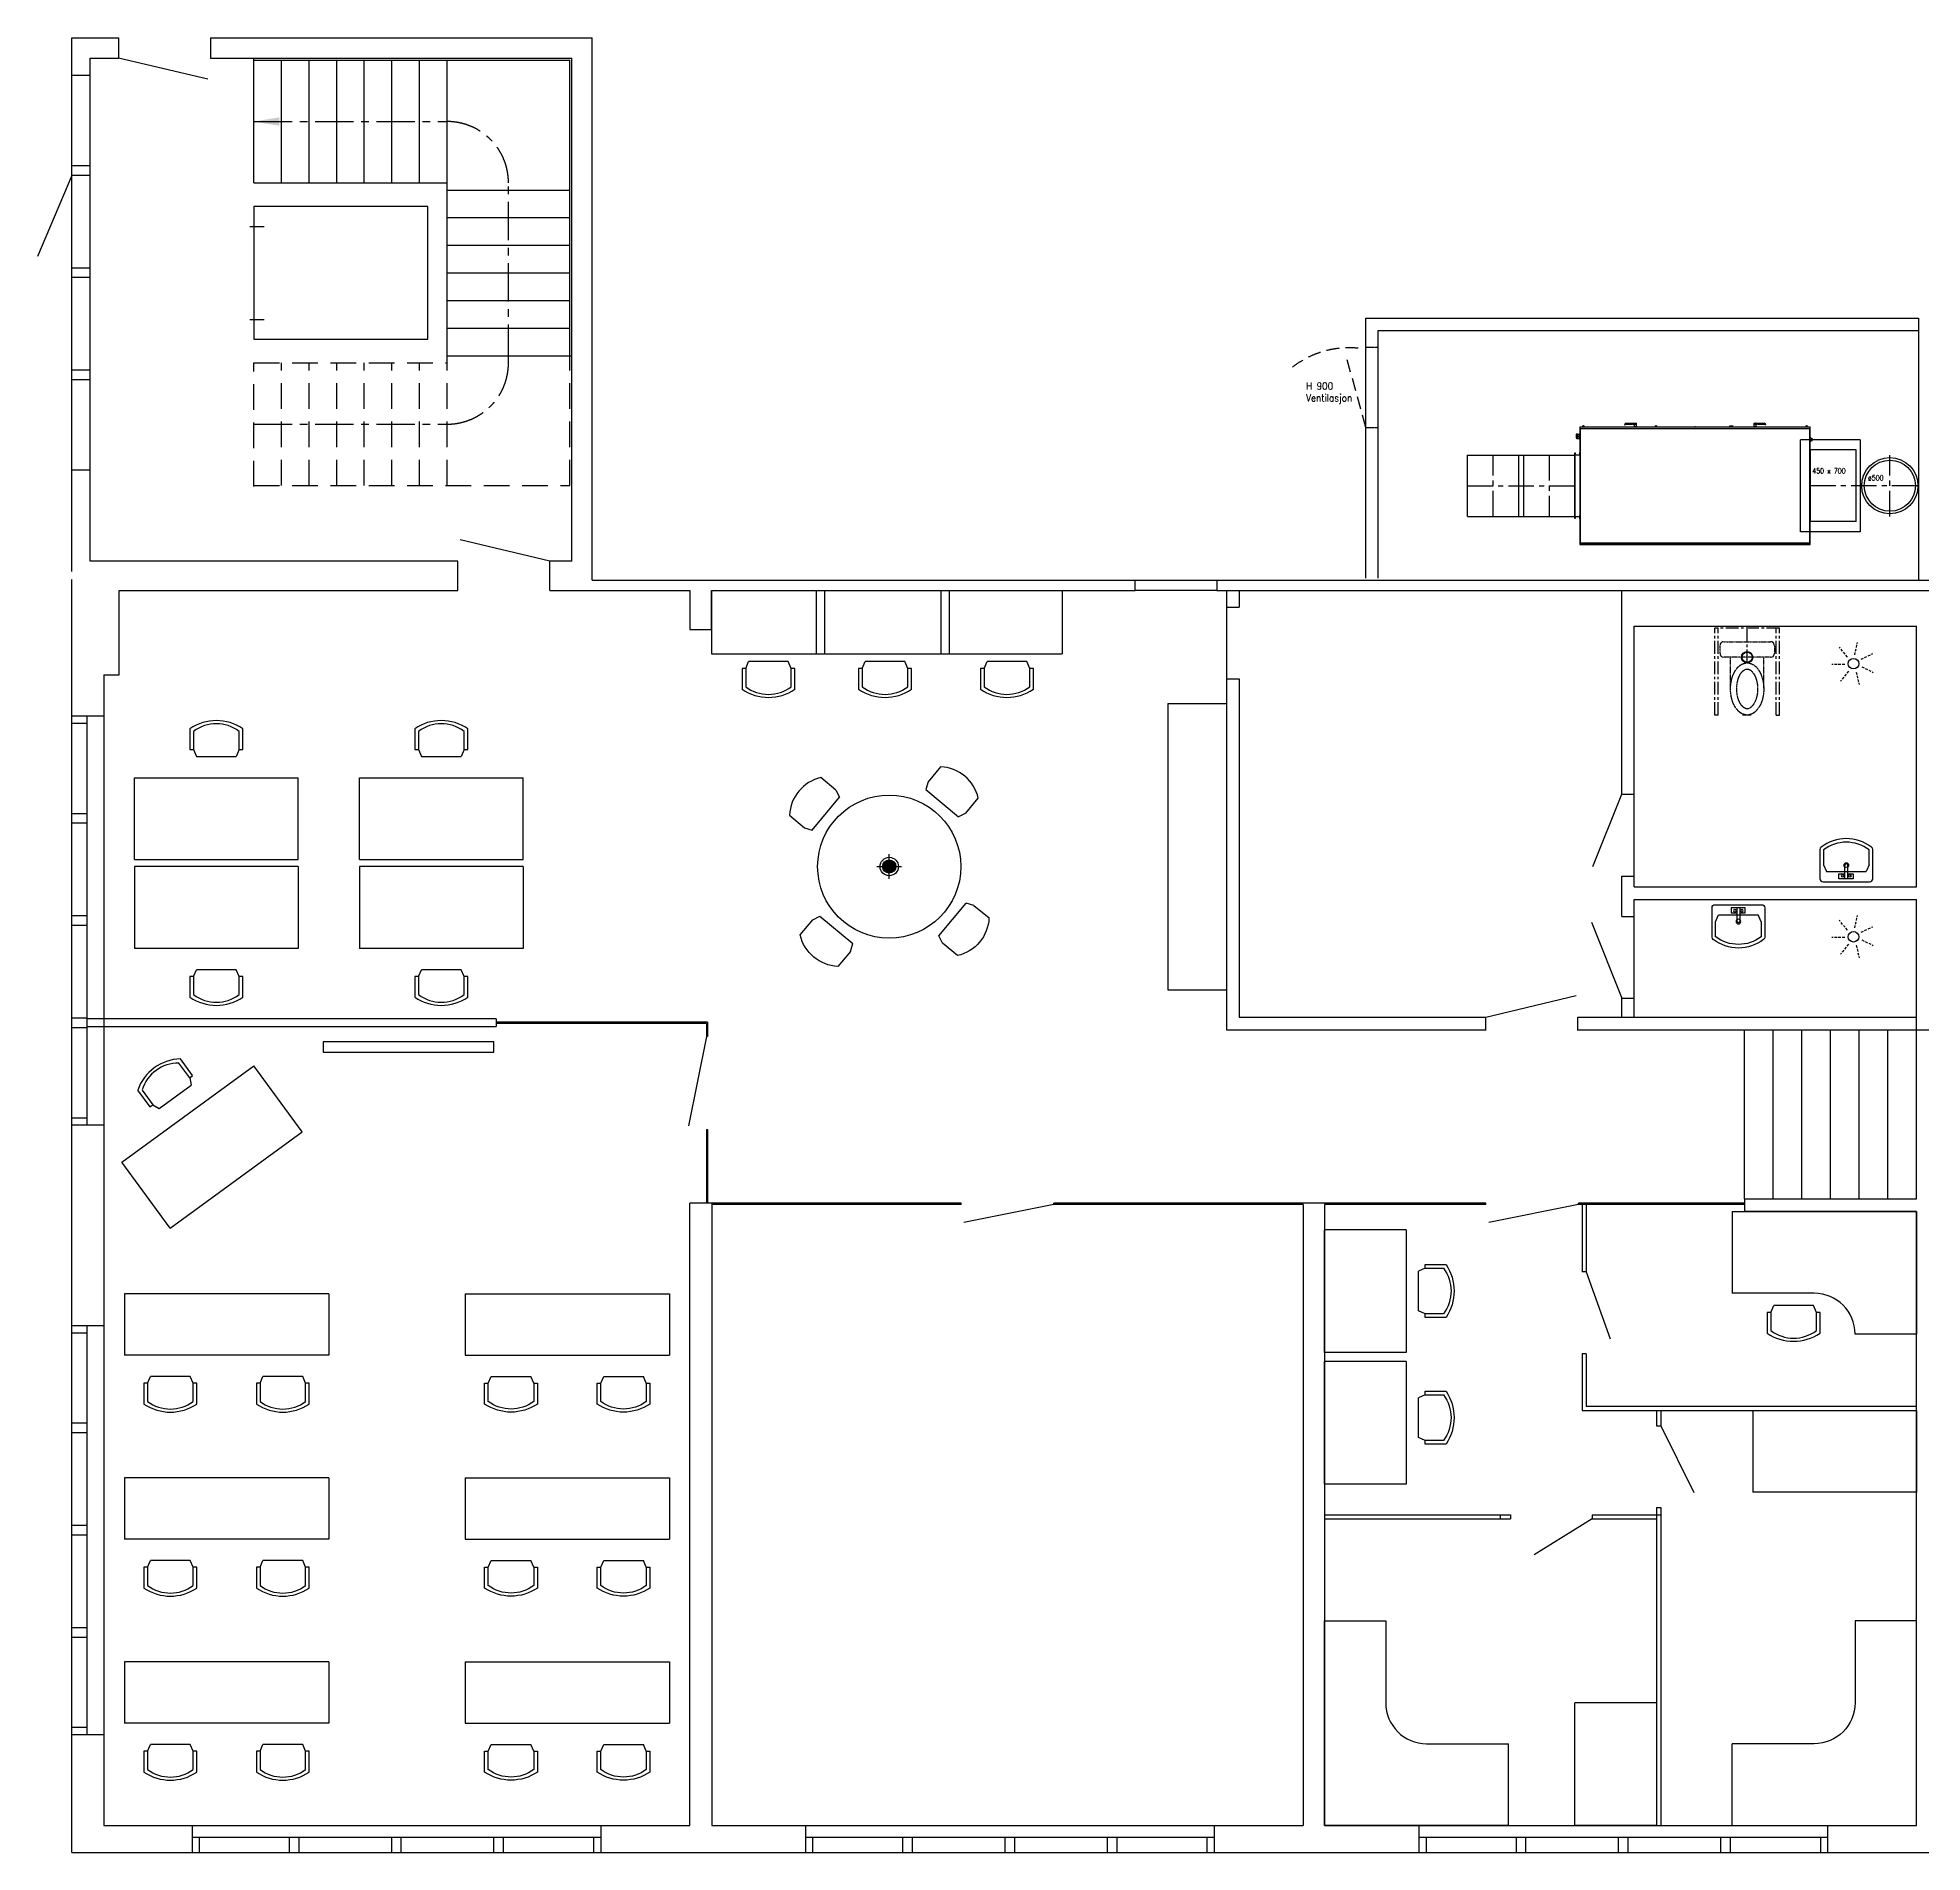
# Model space of a CAD drawing. Extents: x 124414 to 161174, y -405920 to -388170.
# Drawn here: x 124414 to 142847, y -405920 to -388170 of the extents above; entities that cross this region are included whole.
import ezdxf

# ---------------------------------------------------------------- set-up
doc = ezdxf.new("R2010")
doc.units = 0
doc.linetypes.add('CENTER', pattern=[2, 1.25, -0.25, 0.25, -0.25])
doc.linetypes.add('HIDDEN', pattern=[0.375, 0.25, -0.125])
doc.layers.get('0').update_dxf_attribs({"linetype": 'CONTINUOUS'})
for name, color, linetype in [('1-YTTERGEOMETRI', 1, 'CONTINUOUS'), ('2-SKJULTE-LINJER', 3, 'HIDDEN'), ('3-SENTERLINJER', 2, 'CENTER'), ('4-DIM-OG-TEXT', 2, 'CONTINUOUS'), ('7-HJELPELINJER', 4, 'CONTINUOUS'), ('LICHTPLAN_KARIN', 7, 'CONTINUOUS')]:
    doc.layers.add(name, color=color, linetype=linetype)
doc.styles.get("Standard").update_dxf_attribs({"font": 'ISOCP'})
doc.styles.add('WIDETEXT', font='romans.shx', dxfattribs={"width": 0.9, "height": 250})
doc.dimstyles.new('ISO-25', dxfattribs={"dimtxt": 2.5, "dimasz": 2.5, "dimexe": 1.25, "dimexo": 0.625, "dimtad": 1, "dimtih": 1, "dimdec": 4, "dimdsep": 46, "dimtxsty": 'STANDARD', "dimcen": 2.5, "dimadec": 0, "dimazin": 0, "dimtfac": 1, "dimtdec": 4, "dimtmove": 0, "dimatfit": 3, "dimfxl": 1, "dimtvp": 1, "dimtolj": 1, "dimtzin": 0, "dimarcsym": 0})

# ---------------------------------------------------------------- blocks, each defined once
blk = doc.blocks.new('9770118')
at = {"layer": '4-DIM-OG-TEXT', "ltscale": 10}
for p, q in [((0, 316), (0, 30)), ((35, 314), (35, 167)), ((481, 167), (481, 314)), ((516, 30), (516, 316)), ((30, 0), (486, 0)), ((35, 167), (64, 100)), ((64, 100), (452, 100)), ((243, 31), (243, 161)), ((273, 31), (273, 161)), ((481, 167), (452, 100))]:
    blk.add_line(p, q, dxfattribs=at)
blk.add_lwpolyline([(273, 79), (325, 79), (325, 31), (186, 31), (186, 79), (243, 79)], dxfattribs=at)
for centre, radius in [((258, 164), 22.8), ((222, 58), 12.7), ((293, 58), 12.7)]:
    blk.add_circle(centre, radius, dxfattribs=at)
for centre, radius, start, end in [((258, 20), 403, 52.3773, 127.6227), ((258, 20), 368, 52.7589, 127.2411), ((30, 316), 30, 127.6227, 180), ((486, 316), 30, 0, 52.3773), ((30, 30), 30, 180, 270), ((258, 161), 15, 0, 180), ((486, 30), 30, 270, 0)]:
    blk.add_arc(centre, radius, start, end, dxfattribs=at)
blk = doc.blocks.new('*U2918')
at = {"layer": 'LICHTPLAN_KARIN', "color": 52, "linetype": 'CONTINUOUS', "extrusion": (0, 0, -1)}
for points in [[(6.2, 1.7), (4.3, -5.1), (4.3, 4.8)], [(4.3, -5.1), (6.2, 1.7), (6.2, -2)], [(4.3, 4.8), (0.9, -6.6), (0.9, 6.3)], [(4.3, 4.8), (4.3, -5.1), (0.9, -6.6)], [(0.9, 6.3), (0.9, -6.6), (-2.7, -6.1)], [(0.9, 6.3), (-2.7, -6.1), (-2.7, 5.8)], [(-2.7, 5.8), (-2.7, -6.1), (-5.5, -3.7)], [(-2.7, 5.8), (-5.5, -3.7), (-5.5, 3.4)], [(-5.5, 3.4), (-5.5, -3.7), (-6.5, -0.1)]]:
    blk.add_solid(points, dxfattribs=at)
blk = doc.blocks.new('*U2697')
at = {"color": 7, "linetype": 'CONTINUOUS'}
for p, q in [((0, -12.1), (0, 12.1)), ((-12.1, 0), (12.1, 0))]:
    blk.add_line(p, q, dxfattribs=at)
at = {"layer": 'LICHTPLAN_KARIN', "color": 7, "linetype": 'CONTINUOUS'}
for radius in [9, 6.5]:
    blk.add_circle((0, -0.1), radius, dxfattribs=at)
at = {"layer": 'LICHTPLAN_KARIN', "color": 52, "linetype": 'CONTINUOUS'}
blk.add_blockref('*U2918', (0, 0), dxfattribs=at)
blk = doc.blocks.new('A$C6859806C')
at = {"layer": '4-DIM-OG-TEXT', "ltscale": 10}
for p, q in [((0, 1158), (0, 558)), ((2000, 1158), (0, 1158)), ((2000, 1158), (2000, 558)), ((2000, 558), (0, 558)), ((227, 283), (191, 283)), ((191, 283), (191, 79)), ((227, 283), (256, 350)), ((227, 283), (227, 105)), ((644, 350), (256, 350)), ((673, 283), (644, 350)), ((709, 283), (673, 283)), ((673, 105), (673, 283)), ((709, 79), (709, 283)), ((1327, 283), (1291, 283)), ((1291, 283), (1291, 79)), ((1327, 283), (1356, 350)), ((1327, 283), (1327, 105)), ((1744, 350), (1356, 350)), ((1773, 283), (1744, 350)), ((1809, 283), (1773, 283)), ((1773, 105), (1773, 283)), ((1809, 79), (1809, 283))]:
    blk.add_line(p, q, dxfattribs=at)
for centre, radius, start, end in [((450, 462), 462, 235.9278, 304.0722), ((450, 398), 368, 232.7589, 307.2411), ((1550, 462), 462, 235.9278, 304.0722), ((1550, 398), 368, 232.7589, 307.2411)]:
    blk.add_arc(centre, radius, start, end, dxfattribs=at)
blk = doc.blocks.new('A$C638075F0')
at = {"layer": '4-DIM-OG-TEXT', "ltscale": 10}
for p, q in [((0, 253), (29, 320)), ((0, 253), (0, 75)), ((417, 320), (29, 320)), ((446, 253), (417, 320)), ((446, 75), (446, 253))]:
    blk.add_line(p, q, dxfattribs=at)
blk.add_arc((223, 368), 368, 232.7589, 307.2411, dxfattribs=at)
blk = doc.blocks.new('A$C68597EAE')
at = {"layer": '4-DIM-OG-TEXT', "ltscale": 10}
for p, q in [((36, 283), (0, 283)), ((0, 283), (0, 79)), ((36, 283), (65, 350)), ((36, 283), (36, 105)), ((453, 350), (65, 350)), ((482, 283), (453, 350)), ((518, 283), (482, 283)), ((482, 105), (482, 283)), ((518, 79), (518, 283))]:
    blk.add_line(p, q, dxfattribs=at)
for centre, radius, start, end in [((259, 462), 462, 235.9278, 304.0722), ((259, 398), 368, 232.7589, 307.2411)]:
    blk.add_arc(centre, radius, start, end, dxfattribs=at)
blk = doc.blocks.new('A$C69B95326')
at = {"layer": '4-DIM-OG-TEXT', "ltscale": 10}
for p, q in [((283, 518), (79, 518)), ((283, 482), (105, 482)), ((283, 482), (283, 518)), ((283, 482), (350, 453)), ((350, 65), (350, 453)), ((79, 0), (283, 0)), ((105, 36), (283, 36)), ((283, 36), (350, 65)), ((283, 0), (283, 36))]:
    blk.add_line(p, q, dxfattribs=at)
for centre, radius, start, end in [((462, 259), 462, 145.9278, 214.0722), ((398, 259), 368, 142.7589, 217.2411)]:
    blk.add_arc(centre, radius, start, end, dxfattribs=at)
blk = doc.blocks.new('A$C69CA5F9C')
at = {"layer": '4-DIM-OG-TEXT', "ltscale": 10}
for p, q in [((0, 2000), (1800, 2000)), ((0, 2000), (0, 1200)), ((1800, 2000), (1800, 0)), ((800, 1200), (0, 1200)), ((1200, 0), (1200, 800)), ((1800, 0), (1200, 0))]:
    blk.add_line(p, q, dxfattribs=at)
blk.add_arc((800, 800), 400, 0, 90, dxfattribs=at)
blk = doc.blocks.new('A$C69CA5FFA')
at = {"layer": '4-DIM-OG-TEXT', "ltscale": 10}
for p, q in [((0, 800), (1200, 800)), ((0, 800), (0, 0)), ((1200, 800), (1200, 0)), ((1200, 0), (0, 0))]:
    blk.add_line(p, q, dxfattribs=at)
blk = doc.blocks.new('A$C69CA603F')
at = {"layer": '4-DIM-OG-TEXT', "ltscale": 10}
for p, q in [((0, 800), (1600, 800)), ((0, 800), (0, 0)), ((1600, 800), (1600, 0)), ((1600, 0), (0, 0))]:
    blk.add_line(p, q, dxfattribs=at)
blk = doc.blocks.new('A$C69CA606B')
at = {"layer": '4-DIM-OG-TEXT', "ltscale": 10}
for p, q in [((0, 1200), (1800, 1200)), ((0, 1200), (0, 400)), ((1800, 1200), (1800, 0)), ((800, 400), (0, 400)), ((1800, 0), (1200, 0))]:
    blk.add_line(p, q, dxfattribs=at)
blk.add_arc((800, 0), 400, 0, 90, dxfattribs=at)

msp = doc.modelspace()

# ---------------------------------------------------------------- linework, layer by layer
at = {"color": 7, "linetype": 'CONTINUOUS'}
for p, q in [((139461, -392055), (139461, -392080)), ((139472, -392047), (139469, -392047)), ((139472, -392047), (139472, -392057)), ((139472, -392057), (139472, -392078)), ((139475, -392047), (139490, -392047)), ((139490, -392068), (139490, -392047)), ((139494, -392049), (139490, -392049)), ((139498, -392047), (139494, -392047)), ((139494, -392047), (139494, -392068)), ((139498, -391992), (139498, -393111)), ((139498, -391992), (139499, -391992)), ((139499, -391976), (139499, -391991)), ((139499, -391976), (141749, -391976)), ((139499, -391976), (139499, -391976)), ((139499, -391976), (141749, -391976)), ((139499, -391991), (141749, -391991)), ((139499, -391991), (139499, -391992)), ((139499, -391992), (139500, -391992)), ((139500, -391992), (139500, -393111)), ((139500, -391992), (141748, -391992)), ((139935, -391956), (139940, -391956)), ((139946, -391951), (140012, -391951)), ((139950, -391941), (140036, -391941)), ((140028, -391972), (140025, -391975)), ((140025, -391975), (140025, -391976)), ((140057, -391975), (140025, -391975)), ((140028, -391972), (140054, -391972)), ((140030, -391953), (140030, -391972)), ((140036, -391941), (140036, -391954)), ((140036, -391941), (140040, -391941)), ((140040, -391941), (140040, -391955)), ((140040, -391941), (140053, -391941)), ((140053, -391972), (140053, -391941)), ((140057, -391975), (140054, -391972)), ((140057, -391976), (140057, -391975)), ((140958, -391974), (140958, -391976)), ((140984, -391974), (140958, -391974)), ((140965, -391970), (140965, -391971)), ((140978, -391970), (140965, -391970)), ((140978, -391971), (140965, -391971)), ((140978, -391969), (140970, -391969)), ((140978, -391970), (140978, -391969)), ((140991, -391970), (140978, -391970)), ((140978, -391971), (140978, -391970)), ((140984, -391976), (140984, -391974)), ((140996, -391968), (140986, -391968)), ((140986, -391968), (140986, -391968)), ((140988, -391976), (140988, -391972)), ((140990, -391971), (140995, -391971)), ((140991, -391970), (140992, -391970)), ((140996, -391969), (140996, -391968)), ((140996, -391968), (140996, -391968)), ((140996, -391968), (140996, -391968)), ((140996, -391969), (140996, -391969)), ((141198, -391972), (141195, -391975)), ((141195, -391975), (141195, -391976)), ((141227, -391975), (141195, -391975)), ((141198, -391972), (141224, -391972)), ((141200, -391941), (141200, -391972)), ((141200, -391941), (141213, -391941)), ((141213, -391941), (141213, -391955)), ((141216, -391941), (141213, -391941)), ((141216, -391941), (141216, -391954)), ((141216, -391941), (141302, -391941)), ((141222, -391972), (141222, -391953)), ((141227, -391975), (141224, -391972)), ((141227, -391976), (141227, -391975)), ((141240, -391951), (141306, -391951)), ((141317, -391956), (141312, -391956)), ((141748, -393111), (141748, -391992)), ((141748, -391992), (141749, -391992)), ((141749, -391991), (141749, -391976)), ((141749, -391976), (141749, -391976)), ((141749, -391992), (141749, -391991)), ((141749, -391992), (141750, -391992)), ((141750, -393111), (141750, -391992)), ((139449, -392231), (139453, -392231)), ((139449, -392241), (139449, -392231)), ((139453, -392241), (139449, -392241)), ((139449, -392863), (139449, -392241)), ((139453, -392231), (139453, -392241)), ((139453, -392863), (139453, -392241)), ((139453, -392251), (139498, -392251)), ((139469, -392089), (139472, -392089)), ((139472, -392078), (139472, -392089)), ((139475, -392068), (139490, -392068)), ((139475, -392089), (139490, -392089)), ((139490, -392089), (139490, -392068)), ((139490, -392086), (139494, -392086)), ((139494, -392068), (139494, -392089)), ((139498, -392068), (139494, -392068)), ((139498, -392089), (139494, -392089)), ((139496, -392228), (139497, -392228)), ((139496, -392233), (139496, -392228)), ((139496, -392251), (139496, -392233)), ((139497, -392233), (139496, -392233)), ((139497, -392228), (139497, -392233)), ((139497, -392251), (139497, -392233)), ((141751, -392079), (141750, -392079)), ((141750, -392123), (141751, -392123)), ((141751, -392101), (141751, -392079)), ((141751, -392123), (141751, -392101)), ((141771, -392101), (141771, -392089)), ((141771, -392112), (141771, -392101)), ((139496, -392252), (139497, -392252)), ((139496, -392257), (139496, -392252)), ((139496, -392257), (139496, -392845)), ((139497, -392257), (139496, -392257)), ((139497, -392252), (139497, -392257)), ((139497, -392257), (139497, -392845)), ((139449, -392863), (139453, -392863)), ((139449, -392873), (139449, -392863)), ((139453, -392873), (139449, -392873)), ((139453, -392853), (139498, -392853)), ((139453, -392863), (139453, -392873)), ((139496, -392845), (139497, -392845)), ((139496, -392850), (139496, -392845)), ((139497, -392850), (139496, -392850)), ((139496, -392871), (139496, -392853)), ((139496, -392871), (139497, -392871)), ((139496, -392876), (139496, -392871)), ((139497, -392876), (139496, -392876)), ((139497, -392845), (139497, -392850)), ((139497, -392871), (139497, -392853)), ((139497, -392871), (139497, -392876)), ((139499, -393111), (139498, -393111)), ((139499, -393111), (139500, -393111)), ((139499, -393111), (139499, -393113)), ((139499, -393113), (141749, -393113)), ((139499, -393113), (139499, -393127)), ((139499, -393127), (141749, -393127)), ((139499, -393127), (139499, -393128)), ((139499, -393128), (141749, -393128)), ((139500, -393111), (141748, -393111)), ((141749, -393111), (141748, -393111)), ((141750, -393111), (141749, -393111)), ((141749, -393113), (141749, -393111)), ((141749, -393127), (141749, -393113)), ((141749, -393128), (141749, -393127))]:
    msp.add_line(p, q, dxfattribs=at)
at = {"color": 8, "linetype": 'CONTINUOUS'}
msp.add_line((139469, -392047), (139469, -392089), dxfattribs=at)
at = {"color": 7, "linetype": 'HIDDEN'}
msp.add_line((141749, -393128), (139500, -393128), dxfattribs=at)
at = {"color": 7, "linetype": 'CONTINUOUS', "flags": 128}
for points in [[(139531, -391976), (139531, -391975), (139531, -391974)], [(139533, -391974), (139533, -391975), (139533, -391976)], [(140241, -391976), (140241, -391975), (140241, -391974)], [(140244, -391974), (140243, -391975), (140243, -391976)], [(141715, -391976), (141715, -391975), (141715, -391974)], [(141717, -391974), (141717, -391975), (141717, -391976)]]:
    msp.add_lwpolyline(points, dxfattribs=at)
at = {"color": 7, "linetype": 'CONTINUOUS'}
for centre in [(139532, -391969), (140242, -391969), (141716, -391969)]:
    msp.add_circle(centre, 5.5, dxfattribs=at)
for centre, radius, start, end in [((139469, -392055), 8.25, 90, 180), ((139522, -391976), 7, 7.387, 36.8699), ((139542, -391976), 7, 143.1301, 172.613), ((139950, -391956), 15, 90, 180), ((139946, -391957), 6, 90, 175.2198), ((140012, -392047), 95.7, 75.6024, 90), ((140012, -392047), 95.7, 73.5009, 75.6024), ((140232, -391976), 7, 7.387, 36.8699), ((140252, -391976), 7, 143.1301, 172.613), ((140969, -391989), 18, 100.9854, 125.4117), ((140978, -392000), 32.7, 104.2297, 113.4169), ((141004, -391976), 10, 153.2494, 180), ((140994, -391969), 2.02, 297.9779, 0.018), ((141240, -392047), 95.7, 104.3976, 106.4991), ((141240, -392047), 95.7, 90, 104.3976), ((141302, -391956), 15, 0, 90), ((141306, -391957), 6, 4.7802, 90), ((141706, -391976), 7, 7.387, 36.8699), ((141726, -391976), 7, 143.1301, 172.613), ((139469, -392080), 8.25, 180, 270), ((141771, -392065), 24.3, 214.6011, 270), ((141771, -392136), 24.3, 90, 145.3989)]:
    msp.add_arc(centre, radius, start, end, dxfattribs=at)
for points, knots in [([(139472, -392057), (139472, -392056), (139472, -392054), (139473, -392052), (139474, -392049), (139475, -392047), (139475, -392047)], [0, 0, 0, 0, 0.249578, 0.504364, 0.751047, 1, 1, 1, 1]), ([(139475, -392047), (139475, -392047), (139474, -392047), (139472, -392047), (139472, -392047), (139472, -392047)], [0, 0, 0, 0, 0.367241, 0.679357, 1, 1, 1, 1]), ([(139475, -392068), (139475, -392066), (139474, -392064), (139473, -392061), (139472, -392059), (139472, -392058), (139472, -392057)], [0, 0, 0, 0, 0.432045, 0.654349, 0.879653, 1, 1, 1, 1]), ([(140978, -391969), (140979, -391969), (140981, -391968), (140983, -391968), (140985, -391968), (140986, -391968), (140986, -391968), (140986, -391968)], [0, 0, 0, 0, 0.2102151, 0.4202728, 0.6343885, 0.8513459, 1, 1, 1, 1]), ([(140978, -391971), (140979, -391971), (140982, -391971), (140985, -391971), (140987, -391972), (140988, -391972)], [0, 0, 0, 0, 0.357519, 0.677531, 1, 1, 1, 1]), ([(140988, -391972), (140988, -391972), (140987, -391973), (140985, -391974), (140984, -391974)], [0, 0, 0, 0, 0.48845, 1, 1, 1, 1]), ([(140988, -391976), (140988, -391975), (140989, -391974), (140989, -391972), (140990, -391971), (140990, -391971)], [0, 0, 0, 0, 0.519544, 0.68913, 1, 1, 1, 1]), ([(140990, -391971), (140990, -391971), (140991, -391971), (140991, -391970), (140991, -391970)], [0, 0, 0, 0, 0.746788, 1, 1, 1, 1]), ([(140996, -391968), (140996, -391968), (140995, -391968), (140994, -391969), (140993, -391970), (140992, -391970)], [0, 0, 0, 0, 0.282381, 0.574029, 1, 1, 1, 1]), ([(140992, -391970), (140992, -391970), (140992, -391970), (140993, -391970), (140994, -391970), (140994, -391970), (140995, -391970), (140996, -391970), (140996, -391969), (140996, -391969), (140996, -391969)], [0, 0, 0, 0, 0.091908, 0.187874, 0.287897, 0.391977, 0.500115, 0.630047, 0.796685, 1, 1, 1, 1]), ([(139472, -392078), (139472, -392077), (139472, -392075), (139473, -392073), (139474, -392070), (139475, -392068), (139475, -392068)], [0, 0, 0, 0, 0.2495778, 0.5043639, 0.7510468, 1, 1, 1, 1]), ([(139475, -392089), (139475, -392087), (139474, -392085), (139473, -392082), (139472, -392080), (139472, -392079), (139472, -392078)], [0, 0, 0, 0, 0.432045, 0.654349, 0.879653, 1, 1, 1, 1]), ([(139472, -392089), (139472, -392089), (139472, -392089), (139474, -392089), (139475, -392089), (139475, -392089)], [0, 0, 0, 0, 0.311532, 0.632762, 1, 1, 1, 1])]:
    msp.add_open_spline(points, degree=3, knots=knots, dxfattribs=at)
msp.add_point((140624, -391976), dxfattribs=at)
at = {"layer": '1-YTTERGEOMETRI', "ltscale": 300}
for p, q in [((124749, -393390), (124749, -388170)), ((124749, -388170), (125204, -388170)), ((125204, -388170), (125204, -388370)), ((126104, -388170), (126104, -388370)), ((126104, -388170), (129839, -388170)), ((129839, -393476), (129839, -388170)), ((124929, -388370), (125204, -388370)), ((124929, -393290), (124929, -388370)), ((126080, -388576), (125204, -388370)), ((126104, -388370), (129639, -388370)), ((126529, -389590), (126529, -388380)), ((129639, -393290), (129639, -388370)), ((124929, -388540), (124749, -388540)), ((126529, -388390), (129619, -388390)), ((126799, -389590), (126799, -388390)), ((127069, -389590), (127069, -388390)), ((127339, -389590), (127339, -388390)), ((127609, -389590), (127609, -388390)), ((127879, -389590), (127879, -388390)), ((128149, -389590), (128149, -388390)), ((128419, -391350), (128419, -388390)), ((129619, -391280), (129619, -388390)), ((124929, -389423), (124749, -389423)), ((124929, -389517), (124749, -389517)), ((126529, -389590), (128419, -389590)), ((128419, -389660), (129619, -389660)), ((128419, -389930), (129619, -389930)), ((128419, -390200), (129619, -390200)), ((124929, -390423), (124749, -390423)), ((124929, -390517), (124749, -390517)), ((128419, -390470), (129619, -390470)), ((128419, -390740), (129619, -390740)), ((128419, -391010), (129619, -391010)), ((128419, -391280), (129629, -391280)), ((124929, -391423), (124749, -391423)), ((124929, -391517), (124749, -391517)), ((124929, -392400), (124749, -392400))]:
    msp.add_line(p, q, dxfattribs=at)
at = {"layer": '1-YTTERGEOMETRI'}
for p, q in [((124749, -389517), (124414, -390309)), ((137404, -393458), (137404, -390913)), ((137404, -390913), (142809, -390913)), ((142809, -390913), (142809, -393476)), ((137526, -393458), (137526, -391035)), ((137526, -391035), (142809, -391035)), ((142240, -392102), (141655, -392102)), ((141655, -393002), (141655, -392102)), ((142200, -392202), (141750, -392202)), ((141750, -392202), (141750, -392902)), ((142200, -392902), (142200, -392202)), ((142240, -392102), (142240, -393002)), ((138399, -392252), (139449, -392252)), ((138399, -392852), (138399, -392252)), ((138899, -392252), (138899, -392852)), ((138949, -392852), (138949, -392252)), ((138399, -392852), (139449, -392852)), ((142200, -392902), (141750, -392902)), ((129424, -393290), (128548, -393083)), ((142240, -393002), (141655, -393002)), ((128524, -393290), (124929, -393290)), ((128524, -393576), (128524, -393290)), ((129639, -393290), (129424, -393290)), ((129424, -393576), (129424, -393290)), ((124749, -405920), (124749, -393470)), ((129839, -393476), (161174, -393476)), ((135148, -393576), (135148, -393476)), ((135948, -393476), (135948, -393576)), ((125212, -394403), (125212, -393576)), ((125212, -393576), (128524, -393576)), ((129424, -393576), (130792, -393576)), ((130792, -393576), (130792, -393960)), ((131006, -393960), (131006, -393576)), ((131006, -393576), (135148, -393576)), ((131006, -393576), (131006, -394196)), ((132029, -393576), (132029, -394196)), ((132111, -393576), (132111, -394196)), ((133248, -393576), (133248, -394196)), ((133330, -393576), (133330, -394196)), ((134436, -393576), (134436, -394196)), ((135948, -393576), (135148, -393576)), ((135948, -393576), (148803, -393576)), ((136043, -393576), (136043, -393741)), ((136167, -393576), (136167, -393741)), ((139907, -395570), (139907, -393576)), ((136043, -393741), (136167, -393741)), ((136043, -393741), (136043, -394441)), ((130792, -393960), (131006, -393960)), ((140029, -393927), (142789, -393927)), ((140029, -396477), (140029, -393927)), ((142789, -396477), (142789, -393927)), ((131006, -394196), (134436, -394196)), ((125062, -394403), (125212, -394403)), ((125062, -394403), (125062, -405657)), ((136043, -394441), (136167, -394441)), ((136043, -394441), (136043, -397873)), ((136167, -394441), (136167, -397749)), ((125062, -394807), (124749, -394807)), ((124899, -398807), (124899, -394807)), ((135468, -394683), (135468, -397483)), ((135468, -394683), (136043, -394683)), ((140849, -394795), (140819, -394795)), ((141173, -394795), (141087, -394795)), ((141419, -394795), (141449, -394795)), ((124899, -394877), (124749, -394877)), ((139626, -396278), (139907, -395570)), ((139907, -395570), (140029, -395570)), ((124899, -395760), (124749, -395760)), ((124899, -395854), (124749, -395854)), ((139907, -396370), (140029, -396370)), ((139907, -396765), (139907, -396370)), ((140029, -396477), (142789, -396477)), ((140029, -396599), (142789, -396599)), ((140029, -397749), (140029, -396599)), ((142789, -399527), (142789, -396599)), ((124899, -396760), (124749, -396760)), ((124899, -396854), (124749, -396854)), ((139612, -396821), (139907, -397565)), ((139907, -396765), (140029, -396765)), ((135468, -397483), (136043, -397483)), ((138577, -397749), (139461, -397539)), ((139907, -397565), (140029, -397565)), ((139907, -397749), (139907, -397565)), ((124899, -397760), (124749, -397760)), ((128900, -397768), (124899, -397768)), ((128900, -397768), (128900, -397842)), ((136167, -397749), (138577, -397749)), ((138577, -397880), (138577, -397749)), ((139477, -397880), (139477, -397749)), ((139477, -397749), (142789, -397749)), ((124899, -397854), (124749, -397854)), ((124899, -397842), (128900, -397842)), ((130967, -397799), (128900, -397799)), ((130955, -397811), (128900, -397811)), ((130955, -397940), (130780, -398814)), ((130955, -397811), (130955, -397940)), ((130955, -397940), (130967, -397940)), ((130967, -397799), (130967, -397940)), ((136043, -397873), (138577, -397873)), ((139477, -397873), (142983, -397873)), ((141109, -399527), (141109, -397873)), ((141389, -399527), (141389, -397873)), ((141669, -399527), (141669, -397873)), ((141949, -399527), (141949, -397873)), ((142229, -399527), (142229, -397873)), ((142509, -399527), (142509, -397873)), ((124899, -398737), (124749, -398737)), ((125062, -398807), (124749, -398807)), ((124899, -398807), (124899, -398737)), ((130955, -398848), (130967, -398848)), ((130955, -398848), (130955, -399571)), ((130967, -398848), (130967, -399571)), ((130794, -405657), (130794, -399571)), ((133446, -399571), (130794, -399571)), ((131007, -399571), (131007, -405657)), ((133446, -399583), (131007, -399583)), ((133446, -399583), (133446, -399571)), ((134354, -399583), (134354, -399571)), ((138578, -399571), (134354, -399571)), ((136793, -399583), (134354, -399583)), ((136793, -399583), (136793, -405657)), ((138578, -399583), (136999, -399583)), ((136999, -399583), (136999, -405657)), ((138578, -399583), (138578, -399571)), ((139486, -399583), (138607, -399758)), ((139486, -399583), (139486, -399571)), ((141109, -399571), (139486, -399571)), ((141109, -399583), (139486, -399583)), ((139519, -399583), (139519, -400243)), ((139559, -399583), (139559, -400243)), ((141109, -399527), (142789, -399527)), ((141109, -399527), (141109, -399651)), ((142789, -399651), (141109, -399651)), ((142789, -405657), (142789, -399651)), ((139559, -400243), (139519, -400243)), ((139559, -400243), (139795, -400898)), ((125062, -400770), (124749, -400770)), ((124899, -400840), (124749, -400840)), ((124899, -404770), (124899, -400770)), ((139519, -401043), (139519, -401597)), ((139559, -401043), (139519, -401043)), ((139559, -401043), (139559, -401557)), ((139519, -401597), (142789, -401597)), ((139559, -401557), (142789, -401557)), ((140249, -401597), (140249, -401747)), ((140289, -401597), (140289, -401747)), ((124899, -401723), (124749, -401723)), ((124899, -401817), (124749, -401817)), ((140249, -401747), (140289, -401747)), ((140289, -401747), (140613, -402400)), ((140249, -402547), (140289, -402547)), ((140249, -402547), (140249, -405657)), ((140289, -402547), (140289, -405657)), ((124899, -402723), (124749, -402723)), ((136999, -402617), (138819, -402617)), ((136999, -402657), (138819, -402657)), ((138719, -402617), (138719, -402657)), ((138819, -402617), (138819, -402657)), ((139619, -402657), (139050, -403011)), ((139619, -402617), (139619, -402657)), ((139619, -402617), (140289, -402617)), ((139619, -402657), (140249, -402657)), ((124899, -402817), (124749, -402817)), ((124899, -403723), (124749, -403723)), ((124899, -403817), (124749, -403817)), ((124899, -404700), (124749, -404700)), ((125062, -404770), (124749, -404770)), ((125062, -405657), (130794, -405657)), ((129924, -405920), (129924, -405657)), ((131007, -405657), (136793, -405657)), ((135924, -405920), (135924, -405657)), ((136999, -405657), (142789, -405657)), ((141924, -405920), (141924, -405657)), ((125924, -405770), (129924, -405770)), ((126877, -405920), (126877, -405770)), ((126971, -405920), (126971, -405770)), ((127877, -405920), (127877, -405770)), ((127971, -405920), (127971, -405770)), ((128877, -405920), (128877, -405770)), ((128971, -405920), (128971, -405770)), ((131924, -405770), (135924, -405770)), ((132877, -405920), (132877, -405770)), ((132971, -405920), (132971, -405770)), ((133877, -405920), (133877, -405770)), ((133971, -405920), (133971, -405770)), ((134877, -405920), (134877, -405770)), ((134971, -405920), (134971, -405770)), ((137924, -405770), (141924, -405770)), ((138877, -405920), (138877, -405770)), ((138971, -405920), (138971, -405770)), ((139877, -405920), (139877, -405770)), ((139971, -405920), (139971, -405770)), ((140877, -405920), (140877, -405770)), ((140971, -405920), (140971, -405770)), ((124749, -405920), (161174, -405920))]:
    msp.add_line(p, q, dxfattribs=at)
for points in [[(125924, -405657), (125924, -405920)], [(131924, -405657), (131924, -405920)], [(137924, -405657), (137924, -405920)], [(125994, -405770), (125994, -405920)], [(129854, -405920), (129854, -405770)], [(131994, -405770), (131994, -405920)], [(135854, -405920), (135854, -405770)], [(137994, -405770), (137994, -405920)], [(141854, -405920), (141854, -405770)]]:
    msp.add_lwpolyline(points, dxfattribs=at)
for centre, radius in [((142530, -392552), 275), ((142530, -392552), 250), ((141134, -394230), 55)]:
    msp.add_circle(centre, radius, dxfattribs=at)
at = {"layer": '2-SKJULTE-LINJER', "ltscale": 1000}
for p, q in [((129619, -392550), (129619, -391280)), ((126529, -391350), (128419, -391350)), ((126529, -392560), (126529, -391350)), ((126799, -392550), (126799, -391350)), ((127069, -392550), (127069, -391350)), ((127339, -392550), (127339, -391350)), ((127609, -392550), (127609, -391350)), ((127879, -392550), (127879, -391350)), ((128149, -392550), (128149, -391350)), ((128419, -392550), (128419, -391350)), ((126529, -392550), (129619, -392550))]:
    msp.add_line(p, q, dxfattribs=at)
at = {"layer": '2-SKJULTE-LINJER', "ltscale": 500}
msp.add_line((137406, -391984), (137219, -391309), dxfattribs=at)
at = {"layer": '2-SKJULTE-LINJER'}
for p, q in [((137406, -391198), (137530, -391198)), ((137406, -391984), (137530, -391984))]:
    msp.add_line(p, q, dxfattribs=at)
at = {"layer": '2-SKJULTE-LINJER', "ltscale": 100}
for p, q in [((142186, -394207), (142214, -394085)), ((142115, -394230), (142036, -394132)), ((142249, -394249), (142362, -394194)), ((142088, -394300), (141962, -394300)), ((142126, -394365), (142048, -394463)), ((142201, -394375), (142229, -394498)), ((142255, -394324), (142368, -394378)), ((142115, -396901), (142036, -396803)), ((142186, -396878), (142214, -396756)), ((142088, -396972), (141962, -396972)), ((142126, -397036), (142048, -397134)), ((142249, -396920), (142362, -396866)), ((142255, -396995), (142368, -397049)), ((142201, -397047), (142229, -397169))]:
    msp.add_line(p, q, dxfattribs=at)
at = {"layer": '2-SKJULTE-LINJER', "ltscale": 500}
msp.add_arc((137240, -392103), 900, 84.2395, 130.2195, dxfattribs=at)
at = {"layer": '3-SENTERLINJER', "ltscale": 300}
for p, q in [((126529, -388990), (128419, -388990)), ((129019, -391350), (129019, -389590)), ((126529, -391950), (128419, -391950))]:
    msp.add_line(p, q, dxfattribs=at)
at = {"layer": '3-SENTERLINJER', "ltscale": 200}
for p, q in [((138649, -392852), (138649, -392252)), ((139199, -392252), (139199, -392852)), ((142530, -392852), (142530, -392252)), ((138399, -392552), (139449, -392552)), ((142800, -392552), (141750, -392552))]:
    msp.add_line(p, q, dxfattribs=at)
at = {"layer": '3-SENTERLINJER', "ltscale": 100}
for p, q in [((140819, -394795), (140819, -393945)), ((141449, -393945), (140819, -393945)), ((140849, -394795), (140849, -393945)), ((141134, -394280), (141134, -393945)), ((141419, -394795), (141419, -393945)), ((141449, -394795), (141449, -393945))]:
    msp.add_line(p, q, dxfattribs=at)
at = {"layer": '3-SENTERLINJER', "ltscale": 0.5}
for p, q in [((140972, -394540), (140972, -394225)), ((141296, -394540), (141296, -394225))]:
    msp.add_line(p, q, dxfattribs=at)
msp.add_lwpolyline([(141364, -394230), (140905, -394230, -0.414214), (140869, -394194), (140869, -394114, -0.414214), (140905, -394078), (141364, -394078, -0.414214), (141400, -394114), (141400, -394194, -0.414214)], format="xyb", close=True, dxfattribs=at)
at = {"layer": '3-SENTERLINJER', "ltscale": 300}
for centre, start, end in [((128419, -389590), 0, 90), ((128419, -391350), 270, 0)]:
    msp.add_arc(centre, 600, start, end, dxfattribs=at)
at = {"layer": '3-SENTERLINJER', "ltscale": 0.5}
msp.add_ellipse((141134, -394540), major_axis=(0, -255), ratio=0.636364, dxfattribs=at)
msp.add_open_spline([(141134, -394735), (141136, -394735), (141139, -394734), (141143, -394734), (141145, -394733), (141150, -394732), (141152, -394731), (141157, -394729), (141160, -394727), (141166, -394724), (141168, -394722), (141174, -394717), (141177, -394714), (141183, -394709), (141185, -394705), (141192, -394697), (141196, -394691), (141204, -394678), (141208, -394671), (141215, -394656), (141218, -394648), (141223, -394631), (141226, -394623), (141230, -394604), (141232, -394595), (141235, -394576), (141235, -394566), (141236, -394546), (141236, -394536), (141236, -394516), (141235, -394506), (141232, -394487), (141231, -394478), (141226, -394459), (141224, -394450), (141218, -394434), (141215, -394425), (141209, -394410), (141205, -394403), (141197, -394390), (141193, -394385), (141185, -394374), (141181, -394370), (141173, -394362), (141169, -394358), (141162, -394354), (141159, -394352), (141153, -394349), (141150, -394348), (141145, -394346), (141142, -394346), (141137, -394345), (141134, -394345), (141129, -394345), (141127, -394346), (141122, -394347), (141119, -394348), (141113, -394350), (141110, -394352), (141104, -394355), (141101, -394358), (141094, -394363), (141091, -394366), (141084, -394373), (141081, -394377), (141075, -394385), (141071, -394390), (141065, -394400), (141062, -394406), (141056, -394418), (141054, -394424), (141048, -394440), (141045, -394450), (141039, -394471), (141037, -394481), (141034, -394504), (141033, -394515), (141032, -394538), (141032, -394550), (141034, -394573), (141035, -394584), (141039, -394606), (141041, -394617), (141047, -394637), (141050, -394647), (141058, -394665), (141062, -394674), (141071, -394689), (141075, -394696), (141084, -394706), (141088, -394710), (141095, -394718), (141099, -394721), (141106, -394726), (141110, -394728), (141116, -394731), (141119, -394732), (141125, -394734), (141127, -394734), (141131, -394735), (141133, -394735), (141134, -394735)], degree=3, knots=[0, 0, 0, 0, 0.096136, 0.096136, 0.192272, 0.192272, 0.288408, 0.288408, 0.384544, 0.384544, 0.48068, 0.48068, 0.576816, 0.576816, 0.672952, 0.672952, 0.810307, 0.810307, 0.947661, 0.947661, 1.085015, 1.085015, 1.22237, 1.22237, 1.359724, 1.359724, 1.497078, 1.497078, 1.634433, 1.634433, 1.771787, 1.771787, 1.909141, 1.909141, 2.046496, 2.046496, 2.18385, 2.18385, 2.321204, 2.321204, 2.458558, 2.458558, 2.595913, 2.595913, 2.733267, 2.733267, 2.843934, 2.843934, 2.954602, 2.954602, 3.065269, 3.065269, 3.175936, 3.175936, 3.286603, 3.286603, 3.397271, 3.397271, 3.507938, 3.507938, 3.618605, 3.618605, 3.729272, 3.729272, 3.83994, 3.83994, 3.950607, 3.950607, 4.061274, 4.061274, 4.171941, 4.171941, 4.331719, 4.331719, 4.491497, 4.491497, 4.651275, 4.651275, 4.811053, 4.811053, 4.970831, 4.970831, 5.130609, 5.130609, 5.290387, 5.290387, 5.450165, 5.450165, 5.609942, 5.609942, 5.735789, 5.735789, 5.861636, 5.861636, 5.987483, 5.987483, 6.113329, 6.113329, 6.219145, 6.219145, 6.283185, 6.283185, 6.283185, 6.283185], dxfattribs=at)
at = {"layer": '4-DIM-OG-TEXT', "ltscale": 10}
for p, q in [((125903, -394929), (125903, -395133)), ((125939, -394955), (125939, -395133)), ((126385, -395133), (126385, -394955)), ((126421, -395133), (126421, -394929)), ((128103, -394929), (128103, -395133)), ((128139, -394955), (128139, -395133)), ((128585, -395133), (128585, -394955)), ((128621, -395133), (128621, -394929)), ((125903, -395133), (125939, -395133)), ((125939, -395133), (125968, -395200)), ((125968, -395200), (126356, -395200)), ((126385, -395133), (126356, -395200)), ((126385, -395133), (126421, -395133)), ((128103, -395133), (128139, -395133)), ((128139, -395133), (128168, -395200)), ((128168, -395200), (128556, -395200)), ((128585, -395133), (128556, -395200)), ((128585, -395133), (128621, -395133)), ((125362, -395408), (126962, -395408)), ((125362, -396208), (125362, -395408)), ((126962, -396208), (126962, -395408)), ((127562, -395408), (129162, -395408)), ((127562, -396208), (127562, -395408)), ((129162, -396208), (129162, -395408)), ((125362, -396208), (126962, -396208)), ((125362, -396278), (125362, -397078)), ((126962, -396278), (125362, -396278)), ((126962, -396278), (126962, -397078)), ((127562, -396208), (129162, -396208)), ((127562, -396278), (127562, -397078)), ((129162, -396278), (127562, -396278)), ((129162, -396278), (129162, -397078)), ((126962, -397078), (125362, -397078)), ((129162, -397078), (127562, -397078)), ((125939, -397352), (125903, -397352)), ((125903, -397352), (125903, -397556)), ((125939, -397352), (125968, -397286)), ((125939, -397352), (125939, -397530)), ((126356, -397286), (125968, -397286)), ((126385, -397352), (126356, -397286)), ((126421, -397352), (126385, -397352)), ((126385, -397530), (126385, -397352)), ((126421, -397556), (126421, -397352)), ((128139, -397352), (128103, -397352)), ((128103, -397352), (128103, -397556)), ((128139, -397352), (128168, -397286)), ((128139, -397352), (128139, -397530)), ((128556, -397286), (128168, -397286)), ((128585, -397352), (128556, -397286)), ((128621, -397352), (128585, -397352)), ((128585, -397530), (128585, -397352)), ((128621, -397556), (128621, -397352)), ((125237, -399169), (126529, -398225)), ((125901, -398344), (125796, -398200)), ((125930, -398322), (125810, -398158)), ((125901, -398344), (125930, -398322)), ((127001, -398871), (126529, -398225)), ((125392, -398464), (125512, -398628)), ((125436, -398463), (125541, -398607)), ((125604, -398643), (125917, -398415)), ((125901, -398344), (125917, -398415)), ((125512, -398628), (125541, -398607)), ((125541, -398607), (125604, -398643)), ((125709, -399815), (127001, -398871)), ((125709, -399815), (125237, -399169))]:
    msp.add_line(p, q, dxfattribs=at)
at = {"layer": '4-DIM-OG-TEXT', "color": 1, "ltscale": 1000}
msp.add_line((134354, -399583), (133472, -399759), dxfattribs=at)
at = {"layer": '4-DIM-OG-TEXT', "color": 1, "ltscale": 0.5}
for centre, radius in [((141134, -394230), 55), ((141134, -394230), 50), ((142174, -394293), 51.8), ((142174, -396964), 51.8)]:
    msp.add_circle(centre, radius, dxfattribs=at)
at = {"layer": '4-DIM-OG-TEXT', "ltscale": 200}
msp.add_circle((132743, -396278), 700, dxfattribs=at)
at = {"layer": '4-DIM-OG-TEXT', "ltscale": 10}
for centre, radius, start, end in [((126162, -395312), 462, 55.9278, 124.0722), ((126162, -395248), 368, 52.7589, 127.2411), ((128362, -395312), 462, 55.9278, 124.0722), ((128362, -395248), 368, 52.7589, 127.2411), ((126162, -397173), 462, 235.9278, 304.0722), ((126162, -397237), 368, 232.7589, 307.2411), ((128362, -397173), 462, 235.9278, 304.0722), ((128362, -397237), 368, 232.7589, 307.2411), ((125827, -398620), 462, 92.086, 160.2304), ((125789, -398568), 368, 88.9171, 163.3993)]:
    msp.add_arc(centre, radius, start, end, dxfattribs=at)
at = {"layer": '7-HJELPELINJER'}
for p, q in [((128229, -389820), (126529, -389820)), ((126529, -389820), (126529, -391120)), ((128229, -391120), (128229, -389820)), ((126490, -390015), (126630, -390015)), ((126490, -390925), (126630, -390925)), ((126529, -391120), (128229, -391120))]:
    msp.add_line(p, q, dxfattribs=at)
at = {"layer": '7-HJELPELINJER', "ltscale": 1000}
msp.add_lwpolyline([(127205, -398092), (128876, -398092), (128876, -397993), (127205, -397993)], close=True, dxfattribs=at)

# ---------------------------------------------------------------- block references
at = {"layer": '1-YTTERGEOMETRI'}
for name, p in [('A$C68597EAE', (131303, -394623)), ('A$C68597EAE', (132443, -394623)), ('A$C68597EAE', (133635, -394623)), ('9770118', (141846, -396427)), ('A$C69CA606B', (140989, -400851)), ('A$C6859806C', (125262, -401614)), ('A$C69CA603F', (141189, -402397)), ('A$C6859806C', (125262, -403414)), ('A$C6859806C', (125262, -405214))]:
    msp.add_blockref(name, p, dxfattribs=at)
at = {"layer": '1-YTTERGEOMETRI', "yscale": 1.077, "zscale": 1.077}
for p, xscale, rotation in [((132013, -395355), 1.077, 230.13630342824808), ((133666, -395547), 1.077, 140.1363034282481), ((133781, -396832), -1.077, 50.13630342824807), ((132189, -397316), -1.077, 320.1363034282481)]:
    msp.add_blockref('A$C638075F0', p, dxfattribs=dict(at, xscale=xscale, rotation=rotation))
at = {"layer": '1-YTTERGEOMETRI', "xscale": -1}
for name, p, rotation in [('9770118', (140791, -396651), 180), ('A$C68597EAE', (138268, -400170), 89.99999999999991), ('A$C68597EAE', (138268, -401409), 89.99999999999991), ('A$C69CA5F9C', (140989, -403657), 180)]:
    msp.add_blockref(name, p, dxfattribs=dict(at, rotation=rotation))
at = {"layer": '1-YTTERGEOMETRI'}
for name, p, rotation in [('A$C69CA5FFA', (136999, -399830), 270), ('A$C69B95326', (141847, -400921), 90), ('A$C69CA5FFA', (136999, -401120), 270), ('A$C69CA5F9C', (138799, -403657), 180), ('A$C69CA5FFA', (139449, -404457), 270)]:
    msp.add_blockref(name, p, dxfattribs=dict(at, rotation=rotation))
at = {"layer": '1-YTTERGEOMETRI', "xscale": -1}
for p in [(130594, -401614), (130594, -403414), (130594, -405214)]:
    msp.add_blockref('A$C6859806C', p, dxfattribs=at)
at = {"layer": 'LICHTPLAN_KARIN', "color": 7, "linetype": 'CONTINUOUS', "xscale": 10, "yscale": 10, "zscale": 10}
msp.add_blockref('*U2697', (132743, -396276), dxfattribs=at)

# ---------------------------------------------------------------- texts
at = {"layer": '1-YTTERGEOMETRI', "char_height": 50, "attachment_point": 1, "style": 'WIDETEXT'}
for s, insert in [('450 x 700', (141771, -392382)), ('ø500', (142316, -392450))]:
    msp.add_mtext(s, dxfattribs=dict(at, insert=insert))
at = {"layer": '7-HJELPELINJER', "ltscale": 1000, "insert": (136820, -391541), "char_height": 70, "attachment_point": 1, "style": 'WIDETEXT'}
msp.add_mtext('H 900\\PVentilasjon', dxfattribs=at)

# ---------------------------------------------------------------- leaders
at = {"layer": '3-SENTERLINJER', "ltscale": 300}
msp.add_leader([(126529, -388990), (127979, -388990)], dimstyle='ISO-25', override={"dimscale": 100, "dimtxt": 3.5, "dimexe": 1.3, "dimexo": 0.6, "dimgap": 0.6, "dimtih": 0, "dimdec": 1, "dimtxsty": 'WIDETEXT', "dimtdec": 1}, dxfattribs=at)

doc.saveas('drawing.dxf')
